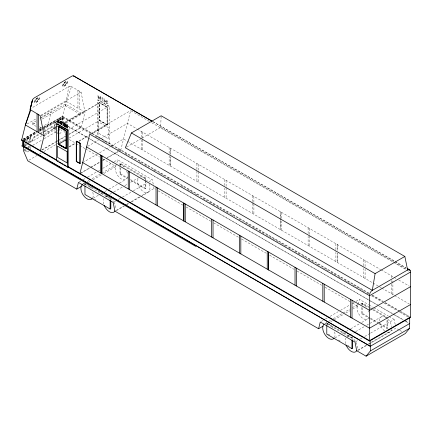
<?xml version="1.0" encoding="UTF-8"?>
<svg xmlns="http://www.w3.org/2000/svg" width="432" height="432" viewBox="0 0 432 432"><rect width="100%" height="100%" fill="white"/><g stroke="black" fill="none" stroke-linecap="round" stroke-linejoin="round"><path stroke-width="0.32" stroke-dasharray="2.16 1.62" d="M142.128 138.073L160.645 127.381L161.136 116.408M26.87 141.761L27.032 139.979L28.15 138.694L29.284 138.618L29.689 139.849L28.982 141.437L28.091 141.961M30.299 149.353L30.132 146.713M63.607 85.131L63.92 83.651L65.081 82.339L66.209 82.015L66.485 82.912L65.713 84.38L64.449 85.352L63.542 85.077L63.85 83.597L65.011 82.285L66.139 81.961L66.42 82.858L65.642 84.321L64.379 85.298M58.374 118.967L62.462 116.608L66.253 101.39L68.758 86.573L71.307 86.465L81.07 92.081L85.001 112.212L81.205 127.429L68.947 134.509M55.409 124.918L55.75 123.341M103.858 173.486L115.96 166.498L116.267 165.272M153.22 184.162L152.383 179.836L117.634 159.775L116.419 164.662L102.47 172.714M149.31 121.365L130.621 110.57L120.728 150.25L118.973 151.259M352.604 309.107L357.788 306.115L358.096 304.889M358.247 304.279L359.462 299.392L368.728 304.744M41.153 115.879L66.253 101.39L71.582 86.6L68.758 86.573L31.255 108.227M26.995 140.26L28.215 138.737L29.354 138.661M28.917 141.399L29.624 139.806M37.4 98.318L36.142 99.371L35.446 100.834L35.813 101.639L36.979 101.212L38.097 99.857L38.362 98.561L37.336 98.264L36.077 99.317L35.375 100.78L35.743 101.585L36.909 101.158L38.032 99.803L38.237 98.383M77.938 90.266L77.949 108.124M79.326 91.071L79.342 108.929M40.797 115.333L81.07 92.081M27.146 123.968L35.899 118.913M40.586 117.774L51.235 111.623L48.362 123.147L42.196 126.711M36.261 126.436L32.816 124.448L32.816 122.845L36.304 120.836M40.37 118.487L65.34 104.069L80.833 113.011L80.833 114.62L65.34 105.673L40.37 120.091M32.816 124.448L36.304 122.44M39.393 128.326L41.634 127.035M22.864 139.136L35.705 131.722M39.209 129.697L42.714 127.678M43.297 127.337L62.559 116.219L368.96 293.117M23.35 139.185L35.608 132.111M39.695 129.751L43.2 127.732M43.783 127.391L57.791 119.302M23.447 139.244L35.705 132.165M39.209 130.145L43.297 127.786M43.88 127.451L56.722 120.037M59.054 118.687L62.559 116.667L62.559 116.219M23.571 139.865L36.92 132.154M39.242 130.815L42.147 129.141M42.725 128.806L56.657 120.76M59.557 119.086L62.462 117.412L91.789 134.347M23.474 140.319L36.731 132.667M39.614 131.004L43.07 129.006M43.648 128.671L56.905 121.019M59.211 119.686L62.667 117.693L63.018 117.893L63.018 121.651M23.684 140.6L37.082 132.867M39.355 131.549L56.77 121.5M59.557 119.891L63.153 117.812L63.153 121.57M24.484 140.335L30.618 136.955L30.618 141.431L28.301 142.614M56.462 122.035L54.832 122.98L54.832 127.456L54.691 122.899L56.873 121.64M60.14 119.75L62.462 118.573L59.735 120.145M23.533 141.048L30.618 136.955M28.442 142.695L31.995 140.638A3.229 1.863 -60 0 1 34.279 136.685L40.106 133.321M40.689 132.986L43.6 131.306M44.183 130.966L51.17 126.932L51.867 127.332A3.229 1.863 -60 0 1 54.151 128.655L53.455 128.25A3.229 1.863 -60 0 0 51.17 126.932M31.995 140.638L32.692 141.043A3.229 1.863 -60 0 1 34.976 137.09L39.636 134.395M40.214 134.06L42.547 132.716M43.13 132.381L51.867 127.332M24.484 144.817L26.12 143.872M54.691 127.375L56.873 126.117M22.988 145.838L25.807 144.212M53.455 128.25L55.706 126.949M55.922 126.83L57.958 125.653M43.718 129.141L48.308 131.787L57.602 126.425M63.99 122.737L80.833 113.011M23.684 146.243L42.266 135.513M44.572 134.179L57.931 126.468M65.021 122.58L99.463 102.697L107.222 107.179L107.222 125.042L91.465 134.141M65.745 122.483L99.603 102.935L107.087 107.255L107.087 124.799L91.325 133.898M44.723 135.464L57.602 128.029M65.734 123.336L85.001 112.212L66.253 101.39M27.157 147.517L29.862 145.957M58.293 129.541L59.918 128.606M24.052 150.336L25.78 149.337M28.663 147.674L32.119 145.676M32.697 145.346L41.92 140.022M44.226 138.688L56.905 131.371M57.483 131.036L60.939 129.038M68.558 129.497L107.222 107.179M41.612 149.958L56.786 141.194M57.37 140.859L65.545 136.139M69.044 134.12L81.302 127.04M42.098 150.012L55.523 142.258M56.106 141.923L57.856 140.913M58.439 140.573L65.448 136.528M28.901 160.159L36.968 155.498M39.274 154.17L41.58 152.836M43.886 151.508L56.565 144.185M57.143 143.851L58.871 142.852M59.449 142.522L64.638 139.525M69.109 138.083L99.603 120.479L99.603 102.935M90.925 133.488L130.621 110.57M69.142 146.707L75.562 142.997M79.067 140.978L88.409 135.583M69.282 146.945L75.703 143.24M78.624 141.556L88.544 135.826M87.734 146.297L98.237 140.233M100.575 138.883L127.424 123.385L136.76 128.774M82.669 162.589L97.265 154.165M99.598 152.815L110.106 146.75M110.689 146.416L123.53 139.001L127.035 141.021M141.323 131.404L141.323 137.36M142.711 132.208L142.727 150.066M79.963 173.448L89.888 167.719M90.472 167.384L99.808 161.989M102.73 160.304L105.062 158.954M107.395 157.61L117.904 151.54M118.487 151.205L120.825 149.855M81.032 173.162L90.374 167.773M90.958 167.432L99.711 162.378M102.632 160.693L105.548 159.008M106.132 158.674L118.39 151.594M126.506 147.091L141.55 138.407M79.018 182.072L80.752 181.073M83.052 179.744L87.091 177.412M87.664 177.082L98.042 171.088M98.615 170.759L99.77 170.095M102.649 168.426L113.6 162.108M114.178 161.773L117.634 159.775M141.323 149.272L141.334 140M83.257 183.805L84.424 183.136M87.334 181.456L89.084 180.446M91.994 178.767L101.887 173.054M84.964 185.468L84.964 184.178L85.66 183.773L85.66 185.069M120.01 166.531L120.01 163.944L120.706 163.544L145.859 178.065L145.859 180.652M81.956 186.127L83.684 185.128M84.262 184.799L85.99 183.8M88.295 182.466L90.023 181.472M92.907 179.804L101.552 174.814M120.01 167.179L120.01 174.296L120.706 173.896L127.564 177.854M169.117 147.452L169.117 153.409M93.172 198.283L101.903 193.244M104.814 191.56L106.558 190.555M108.891 189.211L118.784 183.497M119.367 183.157L125.771 179.464M105.635 196.727L106.801 196.052M109.712 194.373L111.456 193.363M113.783 192.019L122.521 186.98M124.848 185.636L127.175 184.291M130.669 182.272L138.235 177.903M120.01 163.944L145.163 178.465L145.859 178.065M169.133 165.31L169.133 156.049M113.767 202.133L115.495 201.134M118.379 199.471L121.835 197.473M122.413 197.138L132.786 191.149M133.364 190.82L146.615 183.163M148.921 181.834L152.383 179.836M130.869 180.565L145.163 188.816L145.859 188.417L145.859 181.3M196.916 163.501L196.927 181.359M116.019 210.454L123.509 206.129M126.392 204.46L128.698 203.132M131.004 201.798L139.649 196.808M141.955 195.48L154.057 188.492L155.223 189.162M116.71 210.53L124.281 206.161M126.608 204.817L128.936 203.472M131.846 201.793L139.995 197.084M140.578 196.749L148.149 192.38M198.304 164.306L198.32 182.164M224.71 179.55L224.71 185.506M226.103 180.355L226.114 198.207M224.71 197.413L224.726 188.141M252.509 195.599L252.52 213.457M253.897 196.398L253.913 214.256M281.691 212.447L281.691 218.403M281.691 230.315L281.707 221.044M308.102 227.696L308.102 233.647M309.49 228.496L309.501 246.353M308.113 245.549L308.113 236.288M335.896 243.74L335.912 251.672M335.896 261.608L335.912 252.337M363.69 259.789L363.69 265.745M365.083 260.593L365.083 266.549M363.69 277.657L363.706 268.385M365.083 278.456L365.094 269.185M391.489 275.837L391.489 277.825M321.424 321.359L323.152 320.36M325.458 319.027L327.186 318.028M330.07 316.364L338.137 311.704M340.443 310.376L349.666 305.051M352.55 303.388L355.428 301.725M356.006 301.39L359.462 299.392M325.085 323.428L327.996 321.743M328.579 321.408L330.907 320.063M333.239 318.719L350.12 308.972M352.447 307.627L358.852 303.928M352.642 337.916L327.488 323.39L326.792 323.795L351.95 338.315L352.642 337.916L352.642 339.854M361.838 304.857L361.838 303.561L362.529 303.161L369.965 307.449M326.09 324.416L328.396 323.082M330.701 321.754L333.58 320.09M334.157 319.756L343.381 314.431M345.686 313.103L349.72 310.77M391.489 293.701L391.5 280.46M392.893 294.5L392.893 279.941M361.838 307.444L361.838 313.913L362.529 313.513L369.965 317.801M335 337.9L340.238 334.876M342.565 333.531L345.476 331.852M346.059 331.517L350.136 329.162M350.714 328.828L359.451 323.784M361.778 322.439L367.6 319.081M347.463 336.344L349.207 335.335M349.79 335L353.284 332.98M355.612 331.636L364.343 326.597M366.676 325.253L381.229 316.85M355.59 341.75L357.896 340.416M360.202 339.088L361.935 338.089M364.813 336.425L370.003 333.428M370.58 333.099L394.211 319.453L395.285 325.015M379.561 324.146L386.991 328.433L387.688 328.034L387.688 317.682L373.394 309.431M357.842 350.071L367.643 344.412M368.221 344.083L370.526 342.749M371.099 342.414L395.885 328.109L399.206 330.026M357.955 350.487L366.687 345.443M369.014 344.099L389.977 331.997M28.96 151.637C27.065 152.696 25.088 150.779 24.451 149.083M59.497 133.915L61.128 132.44L61.452 129.703M24.122 144.045L25.407 143.689M25.234 140.395L26.336 140.638M26.487 151.546L24.548 150.449A3.829 2.209 -60 0 0 26.46 150.26M153.041 121.684L406.08 267.748M160.645 127.381L393.606 261.878M394.189 262.213L406.453 269.293M151.648 122.71L392.877 261.986M393.46 262.321L406.312 269.741M406.895 270.076L409.234 271.426M109.183 106.38L98.064 99.959L98.064 136.841L109.183 143.262M107.503 107.017L99.479 102.362L99.463 120.56L107.222 125.042M137.344 129.109L380.646 269.579M381.229 269.914L393.482 276.988M394.065 277.322L396.398 278.672M398.731 280.017L409.234 286.081M107.503 124.88L99.738 120.398L99.738 102.535M99.479 120.42L107.487 125.042L107.487 106.985M127.618 141.361L372.422 282.695M373.005 283.036L381.186 287.755M381.769 288.095L394.043 295.175M394.627 295.515L409.234 303.944M372.465 295.142L382.968 301.207M385.306 302.551L399.308 310.64M399.897 310.975L409.234 316.37M62.462 116.608L368.96 293.566M371.855 295.234L410.4 317.488M95.299 136.366L99.387 138.731M102.897 140.756L106.985 143.116M111.078 145.476L113.416 146.826M116.921 148.851L121.009 151.216M125.102 153.576L128.606 155.601M130.945 156.951L135.038 159.311M139.126 161.676L142.636 163.696M144.974 165.046L149.062 167.411M153.155 169.771L156.659 171.796M159.581 173.48L164.257 176.18M167.179 177.871L170.683 179.896M173.605 181.58L178.281 184.28M181.202 185.965L184.712 187.99M187.634 189.68L192.893 192.715M195.232 194.065L198.736 196.09M202.829 198.45L206.917 200.81M209.255 202.16L214.515 205.2M216.853 206.55L220.941 208.91M223.279 210.26L228.539 213.295M230.877 214.645L234.97 217.01M238.475 219.029L242.568 221.395M244.906 222.745L250.166 225.779M252.499 227.129L256.592 229.489M258.93 230.839L264.19 233.879M266.528 235.229L278.213 241.974M280.552 243.324L285.811 246.359M288.733 248.049L292.243 250.074M294.581 251.424L299.84 254.459M302.762 256.144L306.266 258.169M308.605 259.519L313.864 262.559M316.786 264.244L320.29 266.269M322.628 267.619L327.888 270.653M330.809 272.344L336.069 275.378M338.407 276.728L341.917 278.753M344.839 280.438L350.098 283.473M352.436 284.823L364.122 291.573M366.46 292.923L368.798 294.273M371.72 295.958L381.656 301.693M383.994 303.043L397.435 310.802M399.773 312.152L409.12 317.552M67.829 126.149L369.965 300.586M370.548 300.926L377.563 304.976M379.901 306.326L393.925 314.42M394.513 314.761L403.277 319.82M405.616 321.17L409.703 323.53M68.278 126.571L88.144 138.04M88.727 138.38L368.658 299.992M369.241 300.332L377.422 305.057M378.011 305.392L392.618 313.826M393.201 314.167L403.137 319.901M405.475 321.251L408.397 322.936M369.306 305.078L373.361 307.417M373.939 307.751L388.417 316.111M389 316.445L394.211 319.453M370.537 307.784L372.821 309.101M361.838 303.561L369.841 308.183M370.413 308.513L372.125 309.501M372.697 309.83L386.991 318.087L386.991 328.433M52.785 126.776L53.482 127.175M69.277 139.541L75.697 143.251M76.28 143.586L79.196 145.271M79.78 145.606L85.034 148.64M85.617 148.975L99.619 157.064M102.541 158.749L115.96 166.498M158.144 190.847L183.244 205.34M186.165 207.025L210.681 221.184M213.602 222.869L238.702 237.357M241.623 239.047L266.139 253.201M269.644 255.22L294.16 269.379M297.076 271.064L321.597 285.217M325.096 287.242L350.201 301.73M352.534 303.08L357.788 306.115M399.757 330.345L401.971 331.625M32.816 122.845L36.261 124.832M39.706 126.819L41.423 127.813M130.421 179.507L145.859 188.417M370.537 318.13L379.112 323.082M379.685 323.411L387.688 328.034M120.01 174.296L127.44 178.583M361.838 313.913L369.841 318.535M370.413 318.865L377.271 322.823M39.706 128.428L42.001 129.751M44.296 131.074L48.308 133.396L48.308 131.787M34.279 136.685L34.976 137.09M57.58 160.169L58.747 160.844M90.806 186.743L94.235 188.725M98.237 191.036L102.811 193.676M105.673 195.329L110.246 197.969M84.964 184.178L110.122 198.698L110.819 198.299L110.819 200.237M94.235 199.076L96.525 200.399M328.061 334.071L330.345 335.394M338.353 340.016L340.637 341.334M347.501 345.298L349.213 346.286M152.906 121.684L406.107 268.105M26.8 141.718L27.745 142.279M57.127 133.25L57.769 133.672M63.677 130.432L65.432 134.611M153.7 186.635L154.057 188.492M362.529 303.161L362.529 305.1M362.529 307.687L362.529 313.513M327.488 323.39L327.488 325.334M280.319 219.58L280.319 211.637L280.303 218.263M280.319 220.239L280.319 229.505L280.303 218.927M170.521 154.202L170.521 148.246L170.51 154.213M145.163 178.465L145.163 179.761M145.163 180.409L145.163 188.816M120.706 163.544L120.706 165.483M120.706 168.07L120.706 173.896M109.215 143.64L109.215 106.358L97.751 99.738L97.751 137.02M65.34 104.069L65.34 105.673M62.667 117.693L62.667 121.57M62.462 117.412L62.462 121.797M62.321 118.492L62.321 122.969M30.483 136.874L30.483 141.356M345.541 343.688A8.748 5.049 60 0 1 345.541 338.224M347.328 336.469A8.748 5.049 60 0 1 354.429 339.962A8.748 5.049 60 0 1 357.318 349.148M391.667 329.319A8.748 5.049 60 0 1 386.807 332.127M384.637 330.923A8.748 5.049 60 0 1 379.49 322.013M379.415 320.852A8.748 5.049 60 0 1 387.05 318.314M387.968 319.194A8.748 5.049 60 0 1 391.711 326.835M368.939 317.536A8.748 5.049 60 0 1 360.31 316.121A8.748 5.049 60 0 1 358.085 304.571M360.86 303.539A8.748 5.049 60 0 1 366.865 307.832M368.501 310.824A8.748 5.049 60 0 1 368.939 312.071M325.442 323.417A8.748 5.049 60 0 1 332.899 328.234M334.589 331.9A8.748 5.049 60 0 1 334.589 337.365M103.712 204.071A8.748 5.049 60 0 1 103.712 198.607M105.991 196.717A8.748 5.049 60 0 1 108.221 196.938M110.392 198.142A8.748 5.049 60 0 1 113.449 201.533M113.8 202.111A8.748 5.049 60 0 1 115.609 208.208M149.051 184.124A8.748 5.049 60 0 1 147.566 192.634A8.748 5.049 60 0 1 139.342 187.223A8.748 5.049 60 0 1 138.996 177.514M140.341 176.882A8.748 5.049 60 0 1 147.415 181.132M127.467 176.785A8.748 5.049 60 0 1 119.605 177.687A8.748 5.049 60 0 1 115.684 165.856M119.032 163.922A8.748 5.049 60 0 1 125.037 168.21M126.673 171.207A8.748 5.049 60 0 1 127.413 173.691M83.122 183.935A8.748 5.049 60 0 1 85.844 184.016M87.048 184.577A8.748 5.049 60 0 1 88.965 186.035M89.419 186.489A8.748 5.049 60 0 1 91.071 188.611M92.767 192.283A8.748 5.049 60 0 1 92.767 197.748M29.171 145.573A3.829 2.209 -60 0 1 28.609 147.798M24.813 145.611A3.829 2.209 -60 0 1 25.429 144.844M25.51 146.011A3.829 2.209 -60 0 1 27.157 144.412M60.102 128.909A3.829 2.209 -60 0 1 59.513 130.264M57.596 132.284A3.829 2.209 -60 0 1 56.565 132.646M55.685 132.473A3.829 2.209 -60 0 1 55.685 128.056M100.467 97.092L99.635 99.592L99.247 99.371L98.399 95.899L98.399 98.879L97.999 98.647L97.999 95.153L98.588 95.494L99.436 98.944L100.256 96.455L100.845 96.795L100.845 100.289L100.467 100.073L100.467 97.092M106.094 101.822L106.261 103.221L107.741 104.063L108.011 103.367L107.627 103.145L107.46 103.604L107.001 103.534L106.38 102.508L106.542 102.157L107.212 102.4L106.618 100.764L107.941 102.109L107.692 101.142L106.331 100.3L106.083 100.823L106.45 101.714L106.094 101.822M170.521 166.115L170.51 156.859L170.521 166.115M337.3 244.539L337.284 250.501L337.3 244.539M337.3 262.402L337.284 253.147L337.3 262.402M102.308 97.735L102.017 97.567L102.017 100.969L102.406 101.191L102.406 98.788L103.086 99.182L103.086 98.836L102.308 97.735M104.409 99.047L104.031 98.825L104.031 100.904L103.61 100.661L104.031 102.13L104.404 102.346L104.404 101.515L105.689 102.254L104.409 99.047M105.332 101.66L104.404 101.12L104.404 99.608L105.332 101.66M108.589 127.759L98.858 122.143L98.858 133.375L108.589 138.996L108.589 127.759M36.212 102.449A3.197 1.339 -49 0 0 39.355 98.026A3.197 1.339 -49 0 0 35.597 99.77A3.197 1.339 -49 0 0 36.212 102.449M36.077 102.33A3.197 1.339 -49 0 0 39.22 97.913A3.197 1.339 -49 0 0 35.462 99.652A3.197 1.339 -49 0 0 36.077 102.33M64.195 86.098A3.197 1.339 -49 0 0 67.343 81.675A3.197 1.339 -49 0 0 63.58 83.419A3.197 1.339 -49 0 0 64.195 86.098M64.33 86.216A3.197 1.339 -49 0 0 67.478 81.794A3.197 1.339 -49 0 0 63.715 83.538A3.197 1.339 -49 0 0 64.33 86.216"/><path stroke-width="0.65" d="M67.084 166.455L369.538 341.08L410.4 317.488L410.4 271.571A3.931 2.268 -60 0 0 407.619 269.968L404.843 256.451L161.163 115.765L131.42 132.937L125.345 147.76L372.319 290.347L407.619 269.968M404.843 256.451L375.1 273.623L372.319 290.347A3.931 2.268 -60 0 0 369.538 295.164L369.538 341.08M73.748 75.935C74.909 76.415 72.338 75.368 71.955 76.124L34.533 97.762L33.28 98.647L32.476 100.03L30.148 109.566L40.214 115.668L44.14 135.799L40.343 151.022M79.866 173.837L89.759 134.163L369.538 295.693L410.4 272.101M23.474 145.492L23.474 150.671L27.751 160.823L76.766 189.124L78.446 182.407L113.189 202.462L114.863 211.118L318.595 328.741L323.206 326.079M318.595 328.741L320.269 322.024L355.018 342.085L356.692 350.735L366.098 356.168L405.292 333.542L409.568 328.32L409.568 323.611M30.478 109.193L25.396 124.978L21.6 140.2L57.883 161.147M30.721 110.187L25.396 124.978L44.14 135.799M30.159 109.107L30.467 108.702M366.098 356.168L370.375 350.946L409.568 328.32M37.06 113.864L37.076 131.722M38.453 114.669L38.464 132.527M58.741 126.527L58.741 144.072L66.328 139.687M76.264 141.226L80.158 143.278L79.985 163.571L76.264 161.422L76.264 141.226L80.158 143.278M76.264 161.422L80.158 163.474M100.445 155.007L100.462 172.859M76.766 189.124L81.378 186.462M128.245 171.05L128.261 188.908M129.632 171.855L129.649 189.713M84.964 186.116L84.964 194.524L110.122 209.05L110.819 208.651L110.819 200.885M156.038 187.099L156.055 204.957M157.432 187.904L157.442 205.762M185.225 203.953L185.242 221.81M211.631 219.197L211.648 237.055M213.025 220.001L213.035 237.854M239.431 235.246L239.441 253.103M240.818 236.045L240.835 253.903M267.224 251.294L267.241 269.152M295.024 267.343L295.034 285.196M296.411 268.142L296.428 286M322.817 283.387L322.834 301.244M324.205 284.191L324.221 302.049M350.617 299.435L350.627 317.293M352.004 300.24L352.021 318.098M410.4 286.756L369.538 310.349L86.562 146.972M410.4 304.619L369.538 328.212L82.669 162.589M326.792 325.733L326.792 334.147L351.95 348.667L352.642 348.268L352.642 340.502M410.4 317.045L369.538 340.632L67.759 166.401M22.988 141.361L22.853 145.757L370.235 346.318L409.703 323.53L409.703 317.893M152.458 121.343L73.748 76L151.772 121.025M407.246 268.423L409.585 269.773M131.42 132.937L375.1 273.623M56.646 123.871L67.765 130.291L67.765 167.173M59.486 126.77L65.81 130.448M59.314 126.857L66.226 130.847L66.226 148.392L58.741 144.072M58.325 126.446L66.085 130.928L66.085 148.792L58.325 144.31L58.342 126.112M66.366 148.63L58.601 144.153L58.601 126.284M58.342 144.169L66.344 148.792M56.716 160.024L21.697 139.806L21.697 140.254M58.919 161.746L60.799 162.832M61.252 163.091L63.137 164.176M64.168 164.776L66.053 165.861M23.825 146.162L370.375 346.237L370.375 350.946M21.6 145.838L195.853 246.445M407.857 269.12L410.189 270.47M370.235 340.681L370.235 346.318M351.95 340.259L351.95 348.667M110.122 199.994L110.122 209.05M79.985 143.375L79.985 163.571M76.437 141.129L76.437 161.325M23.684 141.226L23.684 146.243M22.988 140.827L22.988 145.838M356.967 350.287A8.748 5.049 60 0 1 351.74 351.653A8.748 5.049 60 0 1 345.978 344.936M334.022 338.272A8.748 5.049 60 0 1 325.193 334.94A8.748 5.049 60 0 1 324.103 324.043M115.139 210.67A8.748 5.049 60 0 1 109.912 212.036A8.748 5.049 60 0 1 104.15 205.319M92.194 198.655A8.748 5.049 60 0 1 83.128 194.972A8.748 5.049 60 0 1 82.679 184.145M58.136 120.928L58.963 122.38L58.795 122.774L58.347 122.688L57.332 121.354L57.602 122.359L59.087 123.228L59.368 122.612L58.898 121.505L59.26 121.036L59.017 120.226L57.65 119.497L57.402 120.177L57.78 120.393L57.92 119.934L58.725 120.355L58.72 121.144L58.136 120.928M65.945 126.695L65.086 123.395L64.503 123.055L64.503 126.554L64.876 126.77L64.876 123.79L65.707 127.251L66.096 127.472L66.949 124.988L66.949 127.964L67.343 128.196L67.343 124.697L66.755 124.357L65.945 126.695M32.314 100.543L30.121 109.372L32.476 100.03L32.314 100.543M63.034 122.31L62.818 122.672L62.262 122.51L62.262 122.855L62.942 123.25L62.942 125.653L63.326 125.874L63.326 122.472L63.034 122.31M60.939 121.759L60.01 122.737L60.939 123.271L60.939 121.759M60.934 121.192L59.654 122.92L60.939 123.66L60.939 124.497L61.317 124.713L61.317 123.881L61.733 124.119L61.733 123.73L61.317 123.487L61.317 121.414L60.934 121.192M101.849 155.801L101.839 173.669L101.849 155.801M183.848 203.143L183.838 221.011L183.848 203.143M268.628 252.088L268.618 269.962L268.628 252.088M68.078 130.113L56.608 123.493L56.608 160.774L68.078 167.395L68.078 130.113M67.144 151.686L57.413 146.07L57.413 157.302L67.144 162.923L67.144 151.686"/></g></svg>
